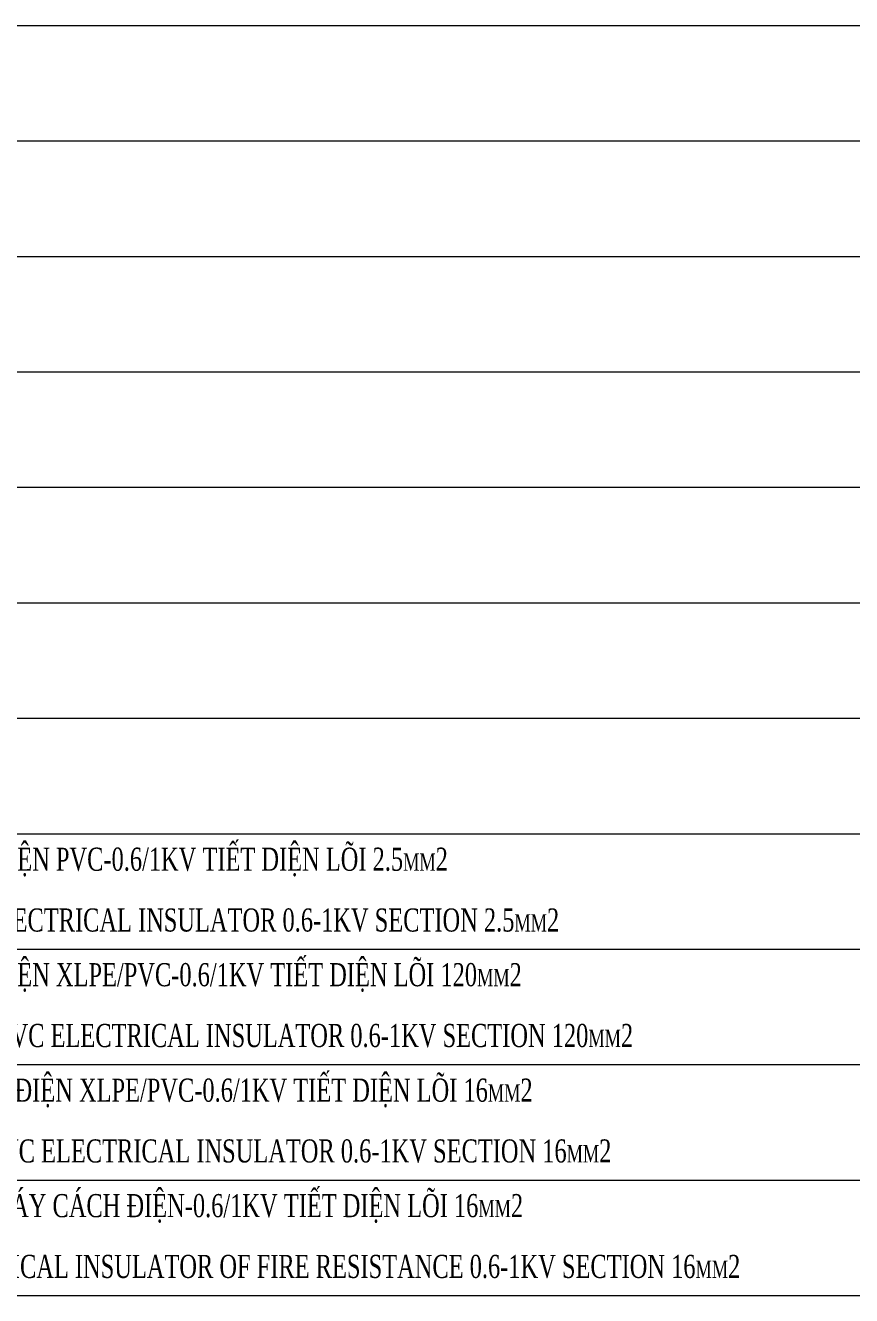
# Model space of a CAD drawing. Extents: x -5343388 to 7033982, y -486386 to 188356.
# Drawn here: x 199467 to 213778, y -282844 to -260844 of the extents above; entities that cross this region are included whole.
import ezdxf

# ---------------------------------------------------------------- set-up
doc = ezdxf.new("R2010")
doc.units = 0
doc.header["$MEASUREMENT"] = 0
doc.layers.add('Panel Equipment Hatch', color=1, linetype='Continuous', lineweight=15)
doc.layers.add('text', color=2, linetype='Continuous')
doc.styles.add('NKB1', font='vntimeh.shx', dxfattribs={"width": 0.7, "height": 400})

msp = doc.modelspace()

# ---------------------------------------------------------------- linework, layer by layer
at = {"layer": 'Panel Equipment Hatch'}
for p, q in [((181064.39306, -260843.93913), (239064.39306, -260843.93913)), ((181064.39306, -262843.93913), (239064.39306, -262843.93913)), ((181064.39306, -264843.93913), (239064.39306, -264843.93913)), ((181064.39306, -266843.93913), (239064.39306, -266843.93913)), ((181064.39306, -268843.93913), (239064.39306, -268843.93913)), ((181064.39306, -270843.93913), (239064.39306, -270843.93913)), ((181064.39306, -272843.93913), (239064.39306, -272843.93913)), ((181064.39306, -274843.93913), (239064.39306, -274843.93913)), ((181064.39306, -276843.93913), (239064.39306, -276843.93913)), ((181064.39306, -278843.93913), (239064.39306, -278843.93913)), ((181064.39306, -280843.93913), (239064.39306, -280843.93913)), ((181064.39306, -282843.93913), (239064.39306, -282843.93913))]:
    msp.add_line(p, q, dxfattribs=at)

# ---------------------------------------------------------------- texts
at = {"layer": 'text', "char_height": 400, "width": 50529.1815217, "attachment_point": 1, "style": 'NKB1'}
for s, insert in [('c¸p ®iÖn lâi ®ång lo¹i ®¬n lâi, bäc c¸ch ®iÖn pvc-0.6/1kv tiÕt diÖn lâi 2.5{\\H0.75x;mm}2', (189387.89306, -275085.36734)), ('copper cable type single core with pvc electrical insulator 0.6-1kv section 2.5{\\H0.75x;mm}2', (189387.89306, -276138.43251)), ('c¸p ®iÖn lâi ®ång lo¹i ®¬n lâi, bäc c¸ch ®iÖn xlpe/pvc-0.6/1kv tiÕt diÖn lâi 120{\\H0.75x;mm}2', (189387.89306, -277085.36734)), ('copper cable type single core with xlpe/pvc electrical insulator 0.6-1kv section 120{\\H0.75x;mm}2', (189387.89306, -278138.43251)), ('c¸p ®iÖn lâi ®ång lo¹i nhiÒu lâi, bäc c¸ch ®iÖn xlpe/pvc-0.6/1kv tiÕt diÖn lâi 16{\\H0.75x;mm}2', (189387.89306, -279085.36734)), ('copper cable type multi core with xlpe/pvc electrical insulator 0.6-1kv section 16{\\H0.75x;mm}2', (189387.89306, -280138.43251)), ('c¸p ®iÖn lâi ®ång lo¹i nhiÒu lâi, chèng ch¸y c¸ch ®iÖn-0.6/1kv tiÕt diÖn lâi 16{\\H0.75x;mm}2', (189387.89306, -281085.36734)), ('copper cable type multi core with electrical insulator of fire resistance 0.6-1kv section 16{\\H0.75x;mm}2', (189387.89306, -282138.43251))]:
    msp.add_mtext(s, dxfattribs=dict(at, insert=insert))

doc.saveas('drawing.dxf')
